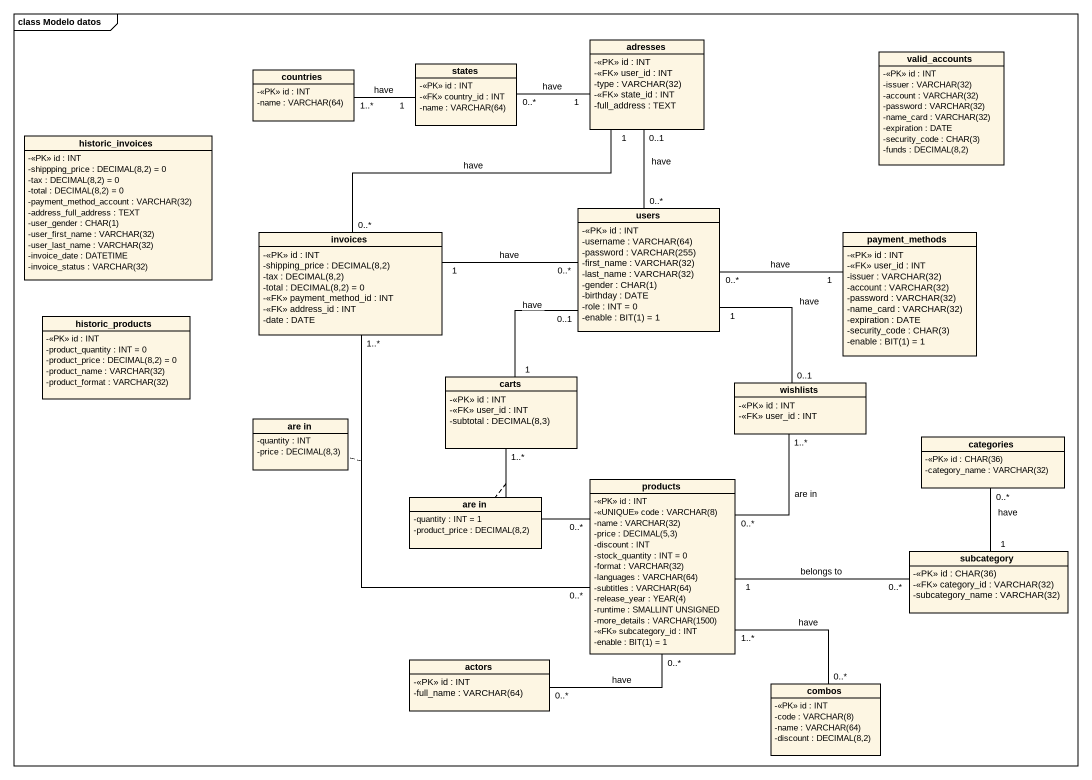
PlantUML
@startuml
mainframe class Modelo datos
hide circle
hide empty members
skinparam classAttributeIconSize 0
class adresses {
  -<<PK>> id : INT
  -<<FK>> user_id : INT
  {field} -type : VARCHAR(32)
  -<<FK>> state_id : INT
  -full_address : TEXT
}
class valid_accounts {
  -<<PK>> id : INT
  {field} -issuer : VARCHAR(32)
  {field} -account : VARCHAR(32)
  {field} -password : VARCHAR(32)
  {field} -name_card : VARCHAR(32)
  -expiration : DATE
  {field} -security_code : CHAR(3)
  {field} -funds : DECIMAL(8,2)
}
class countries {
  -<<PK>> id : INT
  {field} -name : VARCHAR(64)
}
class states {
  -<<PK>> id : INT
  -<<FK>> country_id : INT
  {field} -name : VARCHAR(64)
}
class historic_invoices {
  -<<PK>> id : INT
  {field} -shippping_price : DECIMAL(8,2) = 0
  {field} -tax : DECIMAL(8,2) = 0
  {field} -total : DECIMAL(8,2) = 0
  {field} -payment_method_account : VARCHAR(32)
  -address_full_address : TEXT
  {field} -user_gender : CHAR(1)
  {field} -user_first_name : VARCHAR(32)
  {field} -user_last_name : VARCHAR(32)
  -invoice_date : DATETIME
  {field} -invoice_status : VARCHAR(32)
}
class users {
  -<<PK>> id : INT
  {field} -username : VARCHAR(64)
  {field} -password : VARCHAR(255)
  {field} -first_name : VARCHAR(32)
  {field} -last_name : VARCHAR(32)
  {field} -gender : CHAR(1)
  -birthday : DATE
  -role : INT = 0
  {field} -enable : BIT(1) = 1
}
class invoices {
  -<<PK>> id : INT
  {field} -shipping_price : DECIMAL(8,2)
  {field} -tax : DECIMAL(8,2)
  {field} -total : DECIMAL(8,2) = 0
  -<<FK>> payment_method_id : INT
  -<<FK>> address_id : INT
  -date : DATE
}
class payment_methods {
  -<<PK>> id : INT
  -<<FK>> user_id : INT
  {field} -issuer : VARCHAR(32)
  {field} -account : VARCHAR(32)
  {field} -password : VARCHAR(32)
  {field} -name_card : VARCHAR(32)
  -expiration : DATE
  {field} -security_code : CHAR(3)
  {field} -enable : BIT(1) = 1
}
class historic_products {
  -<<PK>> id : INT
  -product_quantity : INT = 0
  {field} -product_price : DECIMAL(8,2) = 0
  {field} -product_name : VARCHAR(32)
  {field} -product_format : VARCHAR(32)
}
class carts {
  -<<PK>> id : INT
  -<<FK>> user_id : INT
  {field} -subtotal : DECIMAL(8,3)
}
class wishlists {
  -<<PK>> id : INT
  -<<FK>> user_id : INT
}
class "are in" as are_in {
  -quantity : INT
  {field} -price : DECIMAL(8,3)
}
class categories {
  {field} -<<PK>> id : CHAR(36)
  {field} -category_name : VARCHAR(32)
}
class products {
  -<<PK>> id : INT
  {field} -<<UNIQUE>> code : VARCHAR(8)
  {field} -name : VARCHAR(32)
  {field} -price : DECIMAL(5,3)
  -discount : INT
  -stock_quantity : INT = 0
  {field} -format : VARCHAR(32)
  {field} -languages : VARCHAR(64)
  {field} -subtitles : VARCHAR(64)
  {field} -release_year : YEAR(4)
  -runtime : SMALLINT UNSIGNED
  {field} -more_details : VARCHAR(1500)
  -<<FK>> subcategory_id : INT
  {field} -enable : BIT(1) = 1
}
class "are in" as are_in_2 {
  -quantity : INT = 1
  {field} -product_price : DECIMAL(8,2)
}
class subcategory {
  {field} -<<PK>> id : CHAR(36)
  {field} -<<FK>> category_id : VARCHAR(32)
  {field} -subcategory_name : VARCHAR(32)
}
class actors {
  -<<PK>> id : INT
  {field} -full_name : VARCHAR(64)
}
class combos {
  -<<PK>> id : INT
  {field} -code : VARCHAR(8)
  {field} -name : VARCHAR(64)
  {field} -discount : DECIMAL(8,2)
}
countries "1..*" -right- "1" states : have
states "0..*" -right- "1" adresses : have
users "0..*" -up- "0..1" adresses : have
users "0..*" -right- "1" payment_methods : have
invoices "0..*" -up- "1" adresses : have
invoices "1" -right- "0..*" users : have
invoices "1..*" -- "0..*" products
(invoices, products) .. are_in
carts "1" -up- "0..1" users : have
carts "1..*" -- "0..*" products
(carts, products) .. are_in_2
wishlists "0..1" -up- "1" users : have
wishlists "1..*" -- "0..*" products : are in
products "1" -right- "0..*" subcategory : belongs to
products "1..*" -- "0..*" combos : have
subcategory "1" -up- "0..*" categories : have
actors "0..*" -up- "0..*" products : have
@enduml
